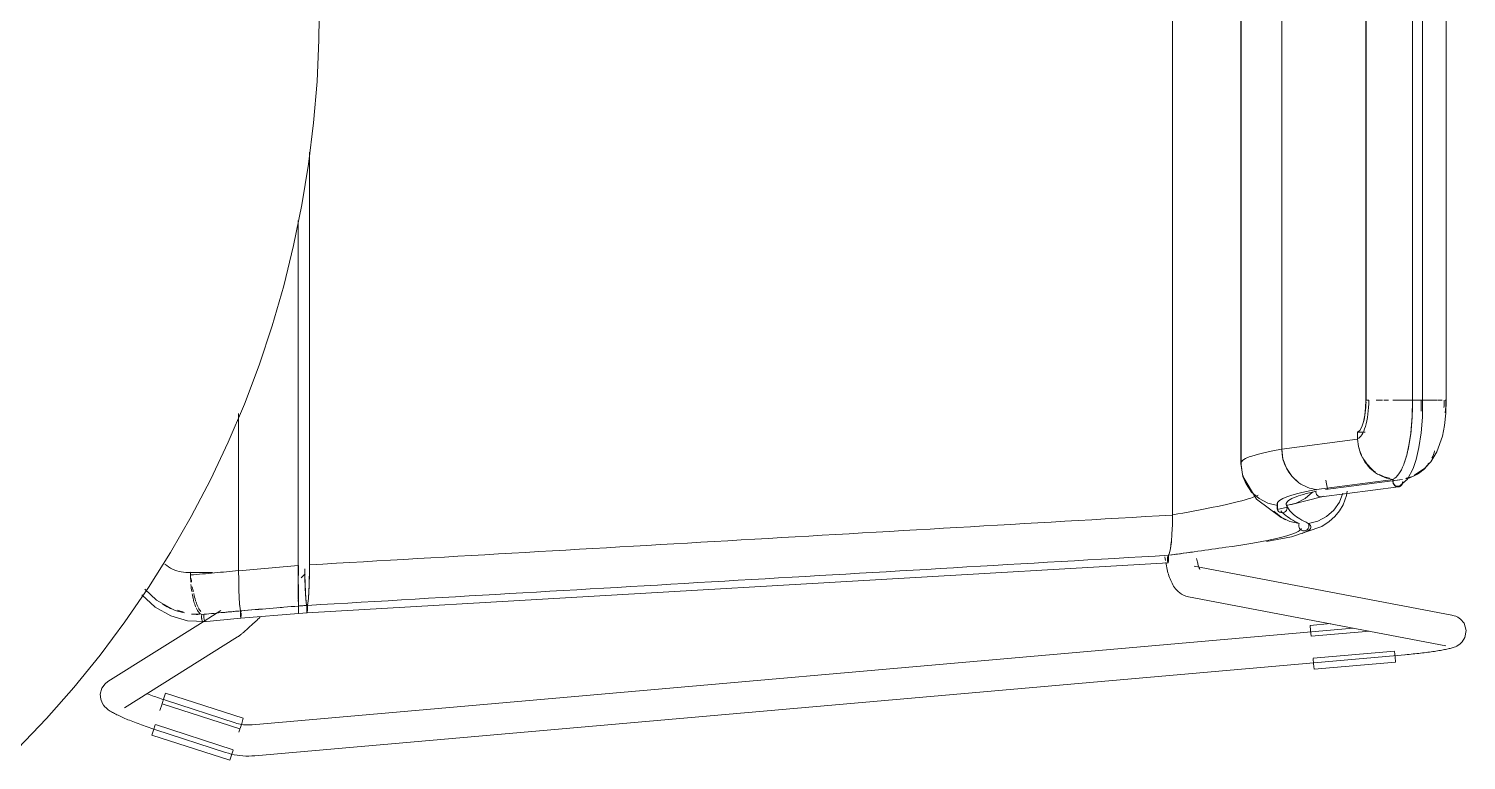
# Model space of a CAD drawing. Header units: millimetres. Extents: x 155927 to 326028, y -36033 to 97293.
# Drawn here: x 176379 to 176934, y 12019 to 12301 of the extents above; entities that cross this region are included whole.
import ezdxf

# ---------------------------------------------------------------- set-up
doc = ezdxf.new("R2010")
doc.units = ezdxf.units.MM
doc.header["$MEASUREMENT"] = 0
doc.layers.add('I-FURN', color=8, linetype='CONTINUOUS', lineweight=9)

msp = doc.modelspace()

# ---------------------------------------------------------------- linework, layer by layer
at = {"layer": 'I-FURN'}
for p, q in [((176820.32, 12113.46), (176820.32, 12496.86)), ((176820.32, 12496.86), (176820.32, 12113.38)), ((176846.67, 12477.01), (176846.67, 12172.21)), ((176846.82, 12132.77), (176846.82, 12477.55)), ((176846.82, 12477.55), (176846.82, 12132.77)), ((176862.42, 12138.8), (176862.42, 12471.51)), ((176862.42, 12471.51), (176862.42, 12138.8)), ((176894.88, 12452.58), (176894.88, 12157.73)), ((176894.94, 12157.73), (176894.94, 12452.58)), ((176912.78, 12452.58), (176912.78, 12157.73)), ((176916.75, 12157.73), (176916.75, 12452.58)), ((176925.78, 12157.73), (176925.78, 12452.58)), ((176491.19, 12296.52), (176491.28, 12305.16)), ((176490.52, 12280.54), (176491.19, 12296.52)), ((176489.22, 12264.59), (176490.52, 12280.54)), ((176487.28, 12248.71), (176489.22, 12264.59)), ((176487.58, 12094.21), (176487.58, 12253.3)), ((176487.58, 12253.3), (176487.58, 12094.21)), ((176484.7, 12232.92), (176487.28, 12248.71)), ((176481.5, 12217.24), (176484.7, 12232.92)), ((176483.27, 12093.94), (176483.27, 12226.94)), ((176483.27, 12226.94), (176483.27, 12093.94)), ((176477.67, 12201.71), (176481.5, 12217.24)), ((176473.23, 12186.34), (176477.67, 12201.71)), ((176468.17, 12171.16), (176473.23, 12186.34)), ((176462.51, 12156.2), (176468.17, 12171.16)), ((176846.67, 12172.21), (176846.67, 12133.3)), ((176456.26, 12141.47), (176462.51, 12156.2)), ((176894.78, 12154.69), (176894.46, 12151.84)), ((176894.88, 12157.73), (176894.78, 12154.69)), ((176901.26, 12157.73), (176898.8, 12157.73)), ((176903.62, 12157.73), (176901.78, 12157.73)), ((176908.81, 12157.73), (176905.25, 12157.73)), ((176909, 12157.73), (176912.81, 12157.73)), ((176912.81, 12157.73), (176909, 12157.73)), ((176912.71, 12151.51), (176912.78, 12157.73)), ((176916.75, 12157.73), (176912.79, 12157.73)), ((176912.79, 12157.73), (176912.9, 12157.73)), ((176912.9, 12157.73), (176913.12, 12157.73)), ((176913.12, 12157.73), (176913.45, 12157.73)), ((176913.45, 12157.73), (176913.87, 12157.73)), ((176913.87, 12157.73), (176914.34, 12157.73)), ((176914.34, 12157.73), (176914.84, 12157.73)), ((176914.84, 12157.73), (176915.33, 12157.73)), ((176915.33, 12157.73), (176915.79, 12157.73)), ((176915.79, 12157.73), (176916.18, 12157.73)), ((176916.18, 12157.73), (176916.48, 12157.73)), ((176916.48, 12157.73), (176916.68, 12157.73)), ((176916.5, 12157.73), (176919.53, 12157.73)), ((176919.52, 12157.73), (176916.5, 12157.73)), ((176916.75, 12157.73), (176916.65, 12151.19)), ((176916.68, 12157.73), (176916.75, 12157.73)), ((176922.26, 12157.73), (176919.69, 12157.73)), ((176924.29, 12157.73), (176922.54, 12157.73)), ((176925.77, 12157.73), (176925.48, 12157.73)), ((176925.61, 12157.73), (176925.78, 12157.73)), ((176925.78, 12157.73), (176925.67, 12152.7)), ((176460.3, 12152.49), (176460.3, 12092)), ((176460.3, 12092), (176460.3, 12152.49)), ((176893.95, 12149.35), (176893.28, 12147.37)), ((176894.46, 12151.84), (176893.95, 12149.35)), ((176912.17, 12144.94), (176912.71, 12151.51)), ((176916.65, 12151.19), (176916.17, 12145.07)), ((176925.17, 12147.88), (176924.38, 12143.84)), ((176925.67, 12152.7), (176925.17, 12147.88)), ((176891.69, 12142.66), (176862.42, 12138.8)), ((176892.49, 12146.02), (176891.63, 12145.38)), ((176891.63, 12145.38), (176894.63, 12145.38)), ((176891.63, 12145.38), (176891.69, 12142.66)), ((176893.28, 12147.37), (176892.49, 12146.02)), ((176911.58, 12140.93), (176912.17, 12144.94)), ((176916.17, 12145.07), (176915.32, 12139.45)), ((176924.38, 12143.84), (176922.25, 12137.8)), ((176449.42, 12127.01), (176456.26, 12141.47)), ((176862.42, 12138.8), (176862.89, 12135.03)), ((176910.61, 12136.5), (176911.58, 12140.93)), ((176915.32, 12139.45), (176914.22, 12134.76)), ((176922.25, 12137.8), (176919.86, 12133.91)), ((176846.67, 12133.3), (176847.46, 12128.27)), ((176847.3, 12128.98), (176846.82, 12132.77)), ((176846.82, 12132.77), (176847.29, 12128.97)), ((176862.89, 12135.03), (176864.21, 12131.49)), ((176864.21, 12131.49), (176866.29, 12128.37)), ((176909.52, 12133.06), (176910.61, 12136.5)), ((176913.06, 12131.3), (176910.88, 12127.18)), ((176914.22, 12134.76), (176913.06, 12131.3)), ((176917.56, 12131.44), (176913.67, 12128.76)), ((176919.86, 12133.91), (176917.56, 12131.44)), ((176442.01, 12112.83), (176449.42, 12127.01)), ((176847.29, 12128.97), (176848.66, 12125.4)), ((176848.66, 12125.41), (176847.3, 12128.98)), ((176847.46, 12128.27), (176848.83, 12125.09)), ((176847.53, 12128.11), (176852.65, 12119.46)), ((176866.29, 12128.37), (176869.03, 12125.88)), ((176905.49, 12127.1), (176875.79, 12123.25)), ((176879.34, 12123.27), (176909.04, 12127.12)), ((176880.12, 12123.4), (176879.43, 12126.89)), ((176907.84, 12126.97), (176903.07, 12126.35)), ((176910.88, 12127.18), (176907.97, 12124.64)), ((176913.67, 12128.76), (176913.47, 12128.66)), ((176850.83, 12122.27), (176848.66, 12125.41)), ((176848.66, 12125.4), (176850.83, 12122.27)), ((176853.71, 12119.76), (176850.83, 12122.27)), ((176850.83, 12122.27), (176853.7, 12119.76)), ((176877.78, 12120.44), (176866.16, 12117.47)), ((176871.43, 12119.76), (176874.3, 12122.27)), ((176875.64, 12122.78), (176875.6, 12122.29)), ((176875.6, 12122.29), (176875.68, 12121.8)), ((176875.68, 12121.8), (176875.87, 12121.34)), ((176875.87, 12121.34), (176876.17, 12120.96)), ((176876.17, 12120.96), (176876.56, 12120.67)), ((176876.56, 12120.67), (176877, 12120.48)), ((176877, 12120.48), (176877.47, 12120.41)), ((176877.47, 12120.41), (176877.94, 12120.48)), ((176877.7, 12120.42), (176907.48, 12124.28)), ((176877.94, 12120.48), (176878.38, 12120.66)), ((176884.64, 12118.36), (176886.04, 12121.88)), ((176886.08, 12117.29), (176887.37, 12120.89)), ((176887.37, 12120.89), (176887.6, 12122.66)), ((176852.65, 12119.46), (176862.19, 12112.48)), ((176853.7, 12119.76), (176857.1, 12118.01)), ((176857.1, 12118.01), (176853.71, 12119.76)), ((176857.1, 12118.01), (176860.81, 12117.11)), ((176862.26, 12112.54), (176859.42, 12114.93)), ((176859.42, 12114.93), (176862.26, 12112.53)), ((176860.61, 12116.15), (176860.65, 12116.65)), ((176860.65, 12116.64), (176860.61, 12116.15)), ((176860.69, 12115.66), (176860.61, 12116.15)), ((176860.61, 12116.15), (176860.69, 12115.65)), ((176860.65, 12116.65), (176860.81, 12117.12)), ((176860.81, 12117.11), (176860.65, 12116.64)), ((176860.9, 12115.21), (176860.69, 12115.66)), ((176860.69, 12115.65), (176860.89, 12115.2)), ((176860.71, 12115.6), (176864.6, 12116.44)), ((176860.79, 12118.18), (176860.84, 12115.3)), ((176860.89, 12115.2), (176861.21, 12114.82)), ((176861.21, 12114.82), (176860.9, 12115.21)), ((176861.61, 12114.53), (176861.21, 12114.82)), ((176861.21, 12114.82), (176861.61, 12114.53)), ((176862.07, 12114.34), (176861.61, 12114.53)), ((176861.61, 12114.53), (176862.07, 12114.34)), ((176863.51, 12114.53), (176863.05, 12114.34)), ((176863.05, 12114.34), (176863.52, 12114.53)), ((176863.92, 12114.82), (176863.51, 12114.53)), ((176863.52, 12114.53), (176863.92, 12114.82)), ((176864.23, 12115.21), (176863.92, 12114.82)), ((176863.92, 12114.82), (176864.23, 12115.2)), ((176864.43, 12115.66), (176864.23, 12115.21)), ((176864.23, 12115.2), (176864.43, 12115.65)), ((176866.16, 12117.47), (176864.3, 12117.15)), ((176864.31, 12117.12), (176864.48, 12116.65)), ((176864.32, 12117.11), (176868.03, 12118.01)), ((176864.48, 12116.64), (176864.32, 12117.11)), ((176864.51, 12116.15), (176864.43, 12115.66)), ((176864.43, 12115.65), (176864.52, 12116.15)), ((176864.48, 12116.65), (176864.51, 12116.15)), ((176864.52, 12116.15), (176864.48, 12116.64)), ((176868.03, 12118.01), (176871.43, 12119.76)), ((176879.64, 12112.8), (176882.46, 12115.28)), ((176882.46, 12115.28), (176884.64, 12118.36)), ((176882.96, 12112.85), (176884.74, 12115.02)), ((176884.74, 12115.02), (176886.08, 12117.29)), ((176434.04, 12098.96), (176442.01, 12112.83)), ((176820.11, 12106.15), (176820.26, 12109.69)), ((176820.26, 12109.63), (176820.11, 12106.15)), ((176820.26, 12109.69), (176820.32, 12113.46)), ((176820.32, 12113.38), (176820.26, 12109.69)), ((176862.56, 12114.28), (176862.07, 12114.34)), ((176862.07, 12114.34), (176862.56, 12114.27)), ((176862.19, 12112.48), (176863.93, 12111.59)), ((176865.59, 12110.9), (176862.26, 12112.54)), ((176862.26, 12112.53), (176865.58, 12110.89)), ((176863.05, 12114.34), (176862.56, 12114.28)), ((176862.56, 12114.27), (176863.05, 12114.34)), ((176865.58, 12110.89), (176869.2, 12110.1)), ((176869.2, 12110.1), (176865.59, 12110.9)), ((176866.18, 12105.05), (176877.89, 12109.04)), ((176869.02, 12109.13), (176869.05, 12109.63)), ((176869.05, 12109.63), (176869.02, 12109.13)), ((176869.11, 12108.64), (176869.02, 12109.13)), ((176869.02, 12109.13), (176869.11, 12108.64)), ((176869.05, 12109.63), (176869.2, 12110.1)), ((176869.2, 12110.1), (176869.05, 12109.63)), ((176872.68, 12110.16), (176872.85, 12109.69)), ((176872.69, 12110.16), (176876.32, 12111.06)), ((176872.85, 12109.68), (176872.69, 12110.16)), ((176872.89, 12109.19), (176872.82, 12108.69)), ((176872.82, 12108.69), (176872.89, 12109.19)), ((176872.85, 12109.69), (176872.89, 12109.19)), ((176872.89, 12109.19), (176872.85, 12109.68)), ((176876.32, 12111.06), (176879.64, 12112.8)), ((176877.89, 12109.04), (176880.72, 12110.86)), ((176880.72, 12110.86), (176882.96, 12112.85)), ((176819.87, 12103.05), (176820.11, 12106.15)), ((176820.1, 12106.11), (176819.87, 12103.05)), ((176856.51, 12103.15), (176866.18, 12105.05)), ((176869.32, 12108.19), (176869.11, 12108.64)), ((176869.11, 12108.64), (176869.32, 12108.19)), ((176869.64, 12107.81), (176869.32, 12108.19)), ((176869.32, 12108.19), (176869.63, 12107.81)), ((176869.63, 12107.81), (176870.04, 12107.52)), ((176870.04, 12107.52), (176869.64, 12107.81)), ((176870.5, 12107.34), (176870.04, 12107.52)), ((176870.04, 12107.52), (176870.5, 12107.34)), ((176870.98, 12107.28), (176870.5, 12107.34)), ((176870.5, 12107.34), (176870.98, 12107.28)), ((176871.47, 12107.36), (176870.98, 12107.28)), ((176870.98, 12107.28), (176871.47, 12107.35)), ((176871.92, 12107.55), (176871.47, 12107.36)), ((176871.47, 12107.35), (176871.92, 12107.55)), ((176872.31, 12107.85), (176871.92, 12107.55)), ((176871.92, 12107.55), (176872.32, 12107.85)), ((176872.62, 12108.24), (176872.31, 12107.85)), ((176872.32, 12107.85), (176872.62, 12108.24)), ((176872.82, 12108.69), (176872.62, 12108.24)), ((176872.62, 12108.24), (176872.82, 12108.69)), ((176425.52, 12085.42), (176434.04, 12098.96)), ((176819.19, 12098.81), (176818.79, 12097.91)), ((176818.79, 12097.91), (176819.19, 12098.81)), ((176818.81, 12097.44), (176818.79, 12097.91)), ((176818.79, 12097.91), (176818.81, 12097.44)), ((176819.19, 12098.81), (176819.56, 12100.56)), ((176819.55, 12100.55), (176819.19, 12098.81)), ((176819.86, 12103.02), (176819.55, 12100.56)), ((176819.56, 12100.56), (176819.87, 12103.05)), ((176483.27, 12090.16), (176483.27, 12093.94)), ((176483.27, 12093.94), (176483.27, 12090.15)), ((176483.39, 12093.93), (176483.39, 12090.15)), ((176483.39, 12090.15), (176483.39, 12093.93)), ((176485.8, 12092.67), (176485.82, 12090.41)), ((176486.69, 12075.75), (176818.6, 12095.04)), ((176487.56, 12090.42), (176487.58, 12094.21)), ((176817.47, 12096.56), (176817.37, 12097.29)), ((176817.57, 12095.85), (176817.47, 12096.56)), ((176817.82, 12094.45), (176817.69, 12095.15)), ((176817.95, 12093.77), (176817.82, 12094.45)), ((176818.09, 12093.1), (176817.95, 12093.77)), ((176818.25, 12092.45), (176818.09, 12093.1)), ((176818.41, 12091.8), (176818.25, 12092.45)), ((176818.38, 12096.9), (176818.39, 12097.4)), ((176818.39, 12096.41), (176818.38, 12096.9)), ((176818.39, 12097.4), (176818.39, 12096.9)), ((176818.39, 12096.9), (176818.39, 12096.41)), ((176818.39, 12096.41), (176818.42, 12095.96)), ((176818.42, 12095.96), (176818.39, 12096.41)), ((176818.42, 12095.96), (176818.45, 12095.58)), ((176818.45, 12095.58), (176818.42, 12095.96)), ((176818.45, 12095.58), (176818.5, 12095.29)), ((176818.5, 12095.29), (176818.45, 12095.58)), ((176818.5, 12095.29), (176818.55, 12095.11)), ((176818.55, 12095.1), (176818.5, 12095.29)), ((176818.55, 12095.11), (176818.6, 12095.04)), ((176818.6, 12095.04), (176818.55, 12095.1)), ((176818.6, 12095.04), (176818.65, 12095.12)), ((176818.65, 12095.11), (176818.6, 12095.04)), ((176818.65, 12095.12), (176818.7, 12095.31)), ((176818.7, 12095.3), (176818.65, 12095.11)), ((176818.7, 12095.31), (176818.75, 12095.61)), ((176818.75, 12095.6), (176818.7, 12095.3)), ((176818.75, 12095.61), (176818.78, 12095.99)), ((176818.78, 12095.99), (176818.75, 12095.6)), ((176818.78, 12095.99), (176818.8, 12096.45)), ((176818.8, 12096.44), (176818.78, 12095.99)), ((176818.8, 12096.45), (176818.81, 12096.94)), ((176818.81, 12096.94), (176818.8, 12096.44)), ((176818.81, 12096.94), (176818.81, 12097.44)), ((176818.81, 12097.44), (176818.81, 12096.94)), ((176927.97, 12074.83), (176828.68, 12093.64)), ((176829.71, 12096.19), (176829.61, 12096.68)), ((176829.81, 12095.72), (176829.71, 12096.19)), ((176829.91, 12095.27), (176829.81, 12095.72)), ((176830.02, 12094.85), (176829.91, 12095.27)), ((176830.12, 12094.46), (176830.02, 12094.85)), ((176830.23, 12094.09), (176830.12, 12094.46)), ((176830.34, 12093.76), (176830.23, 12094.09)), ((176830.45, 12093.45), (176830.34, 12093.76)), ((176830.55, 12093.18), (176830.45, 12093.45)), ((176830.64, 12092.95), (176830.55, 12093.18)), ((176830.73, 12092.76), (176830.64, 12092.95)), ((176830.8, 12092.6), (176830.73, 12092.76)), ((176830.85, 12092.52), (176830.8, 12092.6)), ((176830.89, 12092.44), (176830.85, 12092.52)), ((176830.91, 12092.42), (176830.89, 12092.44)), ((176440.51, 12091.29), (176450.26, 12091.29)), ((176441.75, 12090.3), (176441.75, 12091.35)), ((176460.3, 12092), (176460.33, 12088.24)), ((176460.33, 12088.24), (176460.3, 12091.88)), ((176460.4, 12084.7), (176460.33, 12088.14)), ((176460.33, 12088.14), (176460.4, 12084.7)), ((176483.27, 12086.59), (176483.27, 12090.15)), ((176483.27, 12090.15), (176483.27, 12086.59)), ((176484.41, 12089.24), (176485.94, 12090.72)), ((176485.82, 12090.41), (176485.9, 12086.86)), ((176485.9, 12086.86), (176486.03, 12083.74)), ((176487.36, 12083.73), (176487.48, 12086.86)), ((176487.48, 12086.86), (176487.56, 12090.42)), ((176818.58, 12091.17), (176818.41, 12091.8)), ((176818.76, 12090.56), (176818.58, 12091.17)), ((176818.96, 12089.95), (176818.76, 12090.56)), ((176819.16, 12089.36), (176818.96, 12089.95)), ((176819.38, 12088.78), (176819.16, 12089.36)), ((176819.62, 12088.21), (176819.38, 12088.78)), ((176819.87, 12087.65), (176819.62, 12088.21)), ((176820.14, 12087.1), (176819.87, 12087.65)), ((176820.43, 12086.56), (176820.14, 12087.1)), ((176416.46, 12072.23), (176425.52, 12085.42)), ((176428.09, 12077.9), (176422.94, 12082.64)), ((176428.68, 12080.58), (176424.16, 12084.89)), ((176460.4, 12084.7), (176460.51, 12081.61)), ((176460.52, 12081.6), (176460.4, 12084.64)), ((176460.51, 12081.61), (176460.67, 12079.13)), ((176460.67, 12079.12), (176460.52, 12081.56)), ((176483.28, 12083.46), (176483.27, 12086.59)), ((176483.27, 12086.59), (176483.28, 12083.45)), ((176483.3, 12080.95), (176483.28, 12083.45)), ((176483.28, 12083.45), (176483.3, 12080.95)), ((176483.38, 12083.47), (176483.37, 12080.97)), ((176483.37, 12080.97), (176483.38, 12083.47)), ((176483.39, 12086.6), (176483.38, 12083.47)), ((176483.38, 12083.47), (176483.39, 12086.59)), ((176486.03, 12083.74), (176486.19, 12081.25)), ((176486.19, 12081.25), (176486.38, 12079.5)), ((176487, 12079.48), (176487.19, 12081.23)), ((176487.19, 12081.23), (176487.36, 12083.73)), ((176820.76, 12086.02), (176820.43, 12086.56)), ((176821.12, 12085.49), (176820.76, 12086.02)), ((176821.52, 12084.95), (176821.12, 12085.49)), ((176821.97, 12084.42), (176821.52, 12084.95)), ((176822.49, 12083.9), (176821.97, 12084.42)), ((176823.09, 12083.39), (176822.49, 12083.9)), ((176823.77, 12082.91), (176823.09, 12083.39)), ((176824.56, 12082.47), (176823.77, 12082.91)), ((176825.46, 12082.11), (176824.56, 12082.47)), ((176826.45, 12081.85), (176825.46, 12082.11)), ((176826.45, 12081.85), (176925.74, 12063.04)), ((176434.1, 12074.51), (176428.09, 12077.9)), ((176434.5, 12077.22), (176428.68, 12080.58)), ((176453.49, 12076.57), (176447.05, 12072.53)), ((176460.67, 12079.13), (176460.84, 12077.39)), ((176460.84, 12077.39), (176460.67, 12079.11)), ((176461.04, 12076.5), (176460.84, 12077.39)), ((176460.84, 12077.39), (176461.04, 12076.5)), ((176461.04, 12076.5), (176461.03, 12076.03)), ((176461.03, 12076.03), (176461.04, 12076.5)), ((176461.03, 12076.03), (176461.03, 12075.53)), ((176461.03, 12075.54), (176461.03, 12076.03)), ((176461.23, 12076.02), (176461.22, 12076.49)), ((176461.22, 12076.49), (176461.23, 12076.02)), ((176483.31, 12079.21), (176483.3, 12080.68)), ((176483.3, 12080.68), (176483.31, 12079.2)), ((176483.32, 12078.32), (176483.31, 12079.21)), ((176483.31, 12079.2), (176483.32, 12078.32)), ((176483.32, 12077.85), (176483.32, 12078.32)), ((176483.32, 12078.32), (176483.32, 12077.84)), ((176483.32, 12077.35), (176483.32, 12077.85)), ((176483.32, 12077.84), (176483.32, 12077.35)), ((176483.32, 12076.86), (176483.32, 12077.35)), ((176483.32, 12077.35), (176483.32, 12076.86)), ((176483.32, 12076.41), (176483.32, 12076.86)), ((176483.32, 12076.86), (176483.32, 12076.41)), ((176483.33, 12076.03), (176483.32, 12076.41)), ((176483.32, 12076.41), (176483.33, 12076.02)), ((176483.33, 12075.73), (176483.33, 12076.03)), ((176483.33, 12076.02), (176483.33, 12075.73)), ((176486.69, 12075.75), (176483.33, 12075.48)), ((176483.34, 12078.32), (176483.34, 12077.85)), ((176483.34, 12077.85), (176483.34, 12078.32)), ((176483.34, 12077.85), (176483.34, 12077.36)), ((176483.34, 12077.35), (176483.34, 12077.85)), ((176483.34, 12077.36), (176483.34, 12076.87)), ((176483.34, 12076.86), (176483.34, 12077.35)), ((176483.34, 12076.87), (176483.34, 12076.42)), ((176483.34, 12076.41), (176483.34, 12076.86)), ((176483.34, 12076.42), (176483.34, 12076.03)), ((176483.34, 12076.03), (176483.34, 12076.41)), ((176483.37, 12080.97), (176483.35, 12079.22)), ((176483.35, 12079.22), (176483.37, 12080.97)), ((176486.38, 12079.5), (176486.59, 12078.59)), ((176486.59, 12078.59), (176486.58, 12078.13)), ((176486.58, 12078.13), (176486.58, 12077.63)), ((176486.58, 12077.63), (176486.58, 12077.14)), ((176486.58, 12077.14), (176486.6, 12076.69)), ((176486.6, 12076.69), (176486.61, 12076.3)), ((176486.61, 12076.3), (176486.64, 12076.01)), ((176486.64, 12076.01), (176486.66, 12075.82)), ((176486.66, 12075.82), (176486.69, 12075.75)), ((176486.69, 12075.75), (176486.72, 12075.82)), ((176486.72, 12075.82), (176486.74, 12076.01)), ((176486.74, 12076.01), (176486.77, 12076.3)), ((176486.77, 12076.3), (176486.78, 12076.68)), ((176486.78, 12076.68), (176486.8, 12077.13)), ((176486.79, 12078.59), (176487, 12079.48)), ((176486.8, 12078.12), (176486.79, 12078.59)), ((176486.8, 12077.62), (176486.8, 12078.12)), ((176486.8, 12077.13), (176486.8, 12077.62)), ((176406.89, 12059.41), (176416.46, 12072.23)), ((176446.67, 12072.3), (176409.91, 12049.26)), ((176440.62, 12072.64), (176434.1, 12074.51)), ((176447.53, 12072.35), (176440.62, 12072.64)), ((176446.64, 12072.23), (176461.13, 12073.65)), ((176461.03, 12075.05), (176461.03, 12075.54)), ((176461.03, 12075.53), (176461.03, 12075.04)), ((176461.04, 12074.59), (176461.03, 12075.05)), ((176461.03, 12075.04), (176461.04, 12074.59)), ((176461.04, 12074.59), (176461.06, 12074.2)), ((176461.06, 12074.21), (176461.04, 12074.59)), ((176461.08, 12073.91), (176461.06, 12074.21)), ((176461.06, 12074.2), (176461.08, 12073.91)), ((176461.08, 12073.91), (176461.1, 12073.72)), ((176461.13, 12073.65), (176461.1, 12073.72)), ((176461.1, 12073.72), (176461.13, 12073.65)), ((176461.13, 12073.65), (176483.33, 12075.48)), ((176461.16, 12073.72), (176461.13, 12073.65)), ((176461.13, 12073.65), (176461.16, 12073.71)), ((176461.16, 12073.71), (176461.18, 12073.9)), ((176461.18, 12073.9), (176461.16, 12073.72)), ((176461.2, 12074.2), (176461.18, 12073.9)), ((176461.18, 12073.9), (176461.2, 12074.19)), ((176461.2, 12074.19), (176461.22, 12074.58)), ((176461.22, 12074.58), (176461.2, 12074.2)), ((176461.22, 12074.58), (176461.23, 12075.03)), ((176461.23, 12075.03), (176461.22, 12074.58)), ((176461.23, 12075.03), (176461.23, 12075.52)), ((176461.23, 12075.52), (176461.23, 12075.03)), ((176464, 12069.84), (176464.37, 12070.17)), ((176464.37, 12070.17), (176464.74, 12070.51)), ((176464.74, 12070.51), (176465.13, 12070.87)), ((176465.13, 12070.87), (176465.54, 12071.24)), ((176465.54, 12071.24), (176465.95, 12071.62)), ((176465.95, 12071.62), (176466.37, 12072.01)), ((176466.37, 12072.01), (176466.81, 12072.41)), ((176466.81, 12072.41), (176467.25, 12072.82)), ((176467.25, 12072.82), (176467.71, 12073.25)), ((176467.71, 12073.25), (176468.17, 12073.68)), ((176468.17, 12073.68), (176468.64, 12074.12)), ((176483.33, 12075.55), (176483.33, 12075.48)), ((176483.33, 12075.48), (176483.33, 12075.55)), ((176483.33, 12075.54), (176483.33, 12075.48)), ((176483.33, 12075.48), (176483.33, 12075.54)), ((176881.28, 12071.59), (176873.38, 12070.89)), ((176873.56, 12068.85), (176873.38, 12070.89)), ((176928.39, 12074.74), (176927.97, 12074.83)), ((176928.9, 12074.6), (176928.39, 12074.74)), ((176929.52, 12074.39), (176928.9, 12074.6)), ((176930.33, 12074.01), (176929.52, 12074.39)), ((176931.41, 12073.27), (176930.33, 12074.01)), ((176932.73, 12071.69), (176931.41, 12073.27)), ((176932.73, 12071.69), (176933.56, 12068.94)), ((176416.28, 12039.1), (176459.86, 12066.4)), ((176459.86, 12066.4), (176460.19, 12066.62)), ((176460.19, 12066.62), (176460.44, 12066.8)), ((176460.44, 12066.8), (176460.67, 12066.97)), ((176460.67, 12066.97), (176460.9, 12067.15)), ((176460.9, 12067.15), (176461.12, 12067.33)), ((176461.12, 12067.33), (176461.35, 12067.52)), ((176461.35, 12067.52), (176461.59, 12067.72)), ((176461.59, 12067.72), (176461.84, 12067.93)), ((176461.84, 12067.93), (176462.11, 12068.16)), ((176462.11, 12068.16), (176462.39, 12068.4)), ((176462.39, 12068.4), (176462.68, 12068.66)), ((176462.68, 12068.66), (176462.99, 12068.93)), ((176462.99, 12068.93), (176463.31, 12069.22)), ((176463.31, 12069.22), (176463.65, 12069.52)), ((176463.65, 12069.52), (176464, 12069.84)), ((176890.02, 12069.86), (176465.52, 12032.56)), ((176873.75, 12066.78), (176873.56, 12068.85)), ((176873.76, 12066.66), (176896.36, 12068.65)), ((176933.08, 12066.18), (176932.04, 12064.52)), ((176933.56, 12068.94), (176933.08, 12066.18)), ((176396.81, 12046.98), (176406.89, 12059.41)), ((176466.57, 12020.61), (176909.89, 12059.56)), ((176905.91, 12060.97), (176874.5, 12058.21)), ((176905.92, 12060.85), (176906.1, 12058.78)), ((176910.05, 12059.57), (176909.89, 12059.56)), ((176910.8, 12059.64), (176910.05, 12059.57)), ((176911.55, 12059.71), (176910.8, 12059.64)), ((176912.3, 12059.78), (176911.55, 12059.71)), ((176913.04, 12059.85), (176912.3, 12059.78)), ((176913.78, 12059.93), (176913.04, 12059.85)), ((176914.51, 12060.01), (176913.78, 12059.93)), ((176915.24, 12060.09), (176914.51, 12060.01)), ((176915.96, 12060.17), (176915.24, 12060.09)), ((176916.67, 12060.25), (176915.96, 12060.17)), ((176917.36, 12060.34), (176916.67, 12060.25)), ((176918.05, 12060.42), (176917.36, 12060.34)), ((176918.73, 12060.51), (176918.05, 12060.42)), ((176919.39, 12060.6), (176918.73, 12060.51)), ((176920.04, 12060.69), (176919.39, 12060.6)), ((176920.67, 12060.78), (176920.04, 12060.69)), ((176921.29, 12060.87), (176920.67, 12060.78)), ((176921.9, 12060.96), (176921.29, 12060.87)), ((176922.48, 12061.05), (176921.9, 12060.96)), ((176923.05, 12061.14), (176922.48, 12061.05)), ((176923.6, 12061.23), (176923.05, 12061.14)), ((176924.14, 12061.33), (176923.6, 12061.23)), ((176924.65, 12061.42), (176924.14, 12061.33)), ((176925.15, 12061.52), (176924.65, 12061.42)), ((176925.62, 12061.61), (176925.15, 12061.52)), ((176926.08, 12061.71), (176925.62, 12061.61)), ((176926.53, 12061.81), (176926.08, 12061.71)), ((176926.95, 12061.91), (176926.53, 12061.81)), ((176927.37, 12062.01), (176926.95, 12061.91)), ((176927.77, 12062.12), (176927.37, 12062.01)), ((176928.16, 12062.23), (176927.77, 12062.12)), ((176928.56, 12062.36), (176928.16, 12062.23)), ((176928.96, 12062.5), (176928.56, 12062.36)), ((176929.39, 12062.67), (176928.96, 12062.5)), ((176929.87, 12062.89), (176929.39, 12062.67)), ((176930.43, 12063.19), (176929.87, 12062.89)), ((176931.13, 12063.67), (176930.43, 12063.19)), ((176932.04, 12064.52), (176931.13, 12063.67)), ((176874.69, 12056.03), (176874.51, 12058.09)), ((176874.87, 12053.98), (176874.69, 12056.03)), ((176906.28, 12056.74), (176874.87, 12053.98)), ((176906.1, 12058.78), (176906.28, 12056.74)), ((176408.79, 12048.37), (176407.56, 12046.64)), ((176408.79, 12048.37), (176409.91, 12049.26)), ((176386.24, 12034.97), (176396.81, 12046.98)), ((176407.56, 12046.64), (176406.97, 12044.41)), ((176406.97, 12044.41), (176407.15, 12042.44)), ((176407.15, 12042.44), (176407.67, 12041.06)), ((176425.16, 12044.46), (176425.79, 12044.23)), ((176425.79, 12044.23), (176426.42, 12043.99)), ((176426.42, 12043.99), (176427.07, 12043.76)), ((176427.07, 12043.76), (176427.73, 12043.52)), ((176427.73, 12043.52), (176428.39, 12043.28)), ((176428.39, 12043.28), (176429.07, 12043.05)), ((176429.07, 12043.05), (176429.75, 12042.82)), ((176429.75, 12042.82), (176430.43, 12042.58)), ((176430.43, 12042.58), (176431.12, 12042.35)), ((176430.83, 12040.81), (176431.46, 12042.78)), ((176431.46, 12042.78), (176432.09, 12044.74)), ((176462.1, 12035.05), (176432.09, 12044.74)), ((176407.67, 12041.06), (176408.24, 12040.14)), ((176408.24, 12040.14), (176408.75, 12039.52)), ((176408.75, 12039.52), (176409.22, 12039.05)), ((176409.22, 12039.05), (176409.65, 12038.68)), ((176409.65, 12038.68), (176410.05, 12038.37)), ((176410.05, 12038.37), (176410.44, 12038.09)), ((176410.44, 12038.09), (176410.83, 12037.84)), ((176410.83, 12037.84), (176411.22, 12037.59)), ((176411.22, 12037.59), (176411.62, 12037.36)), ((176411.62, 12037.36), (176412.03, 12037.13)), ((176412.03, 12037.13), (176412.45, 12036.9)), ((176412.45, 12036.9), (176412.89, 12036.67)), ((176430.76, 12040.6), (176429.96, 12038.12)), ((176430.79, 12040.69), (176460.79, 12031.01)), ((176431.12, 12042.35), (176431.81, 12042.13)), ((176431.81, 12042.13), (176432.14, 12042.02)), ((176458.95, 12033.31), (176432.14, 12042.02)), ((176375.2, 12023.39), (176386.24, 12034.97)), ((176412.89, 12036.67), (176413.35, 12036.44)), ((176413.35, 12036.44), (176413.82, 12036.21)), ((176413.82, 12036.21), (176414.32, 12035.98)), ((176414.32, 12035.98), (176414.83, 12035.74)), ((176414.83, 12035.74), (176415.35, 12035.5)), ((176415.35, 12035.5), (176415.9, 12035.26)), ((176415.9, 12035.26), (176416.46, 12035.02)), ((176416.46, 12035.02), (176417.04, 12034.78)), ((176417.04, 12034.78), (176417.63, 12034.53)), ((176417.63, 12034.53), (176418.24, 12034.28)), ((176418.24, 12034.28), (176418.87, 12034.03)), ((176418.87, 12034.03), (176419.51, 12033.78)), ((176419.51, 12033.78), (176420.16, 12033.52)), ((176420.16, 12033.52), (176420.83, 12033.27)), ((176420.83, 12033.27), (176421.51, 12033.01)), ((176421.51, 12033.01), (176422.19, 12032.76)), ((176422.19, 12032.76), (176422.89, 12032.51)), ((176422.89, 12032.51), (176423.6, 12032.25)), ((176423.6, 12032.25), (176424.32, 12032)), ((176424.32, 12032), (176425.04, 12031.75)), ((176425.04, 12031.75), (176425.77, 12031.49)), ((176425.77, 12031.49), (176426.5, 12031.25)), ((176427.51, 12030.53), (176428.14, 12032.51)), ((176458.19, 12022.94), (176428.18, 12032.62)), ((176458.98, 12033.3), (176458.95, 12033.31)), ((176459.61, 12033.11), (176458.98, 12033.3)), ((176460.26, 12032.94), (176459.61, 12033.11)), ((176460.9, 12032.8), (176460.26, 12032.94)), ((176461.47, 12033.1), (176460.83, 12031.12)), ((176461.55, 12032.69), (176460.9, 12032.8)), ((176462.1, 12035.05), (176461.47, 12033.1)), ((176462.21, 12032.6), (176461.55, 12032.69)), ((176462.87, 12032.54), (176462.21, 12032.6)), ((176463.53, 12032.51), (176462.87, 12032.54)), ((176464.19, 12032.5), (176463.53, 12032.51)), ((176464.86, 12032.52), (176464.19, 12032.5)), ((176465.52, 12032.56), (176464.86, 12032.52)), ((176426.5, 12031.25), (176427.24, 12031)), ((176426.88, 12028.58), (176427.51, 12030.53)), ((176456.88, 12018.89), (176426.88, 12028.58)), ((176427.24, 12031), (176427.98, 12030.75)), ((176427.98, 12030.75), (176428.43, 12030.61)), ((176428.43, 12030.61), (176455.24, 12021.89)), ((176460.76, 12030.91), (176460.39, 12029.74)), ((176455.24, 12021.89), (176456.34, 12021.56)), ((176456.34, 12021.56), (176457.44, 12021.28)), ((176457.51, 12020.85), (176456.88, 12018.89)), ((176457.44, 12021.28), (176458.56, 12021.03)), ((176458.15, 12022.82), (176457.51, 12020.85)), ((176458.56, 12021.03), (176459.68, 12020.84)), ((176459.68, 12020.84), (176460.81, 12020.68)), ((176460.81, 12020.68), (176461.95, 12020.57)), ((176461.95, 12020.57), (176463.09, 12020.51)), ((176463.09, 12020.51), (176464.23, 12020.5)), ((176464.23, 12020.5), (176465.38, 12020.53)), ((176465.38, 12020.53), (176466.52, 12020.6)), ((176466.52, 12020.6), (176466.57, 12020.61))]:
    msp.add_line(p, q, dxfattribs=at)
for centre, major_axis, ratio, start_param, end_param in [((176910.03, 12157.73), (15.75, 0), 0.000004, 3.431839, 3.614078), ((176921.51, 12157.73), (0, -12.4), 0.287441, 1.332781, 1.570796), ((176877.49, 12138.93), (0, -15.78), 0.955139, 4.720632, 5.68731), ((176877.49, 12138.93), (0, -15.78), 0.955139, 5.687432, 5.928979), ((176877.49, 12138.93), (0, -15.78), 0.955139, 5.929149, 6.170649), ((176877.47, 12122.37), (0, -1.96), 0.955139, 4.501447, 6.790779)]:
    msp.add_ellipse(centre, major_axis=major_axis, ratio=ratio, start_param=start_param, end_param=end_param, dxfattribs=at)
for points in [[(176896.01, 12157.73), (176895.95, 12153.94), (176894.99, 12146.55), (176892.82, 12143.17), (176891.71, 12142.91)], [(176894, 12149.35), (176894.54, 12151.4), (176894.83, 12154.12), (176894.92, 12156.89)], [(176912.81, 12157.73), (176912.86, 12155.39), (176912.78, 12150.73), (176912.15, 12143.88), (176911.04, 12137.73), (176909.52, 12132.66), (176907.62, 12128.96), (176906.21, 12127.65), (176905.49, 12127.3)], [(176916.21, 12157.73), (176916.24, 12156.3), (176916.23, 12154.88), (176916.2, 12153.47)], [(176925.69, 12157.73), (176925.7, 12156.02), (176925.63, 12154.34), (176925.47, 12152.76)], [(176891.69, 12142.66), (176891.73, 12141.37), (176892.09, 12138.87), (176893.51, 12135.27), (176895.7, 12132.12), (176898.54, 12129.59), (176901.88, 12127.83), (176904.25, 12127.25), (176905.49, 12127.1)], [(176893.19, 12136.48), (176892.8, 12137.33), (176892.44, 12138.21), (176892.25, 12139.13)], [(176920.3, 12135.35), (176920.74, 12136.23), (176921.14, 12137.16), (176921.37, 12138.12)], [(176846.67, 12133.3), (176846.67, 12133.12), (176846.72, 12132.94), (176846.82, 12132.77)], [(176898.62, 12129.93), (176896.56, 12131.37), (176894.94, 12133.35), (176893.64, 12135.57)], [(176903.98, 12127.56), (176902.59, 12127.87), (176901.22, 12128.37), (176899.97, 12129.07)], [(176905.31, 12126.34), (176905.3, 12126.5), (176905.3, 12126.67), (176905.34, 12126.83)], [(176912.37, 12128.18), (176911.75, 12127.94), (176911.1, 12127.78), (176910.44, 12127.64)], [(176860.81, 12117.12), (176860.26, 12118.14), (176862.23, 12120.19), (176870.29, 12122.23), (176875.79, 12123.25)], [(176820.32, 12113.38), (176764.96, 12110.18), (176709.54, 12106.99), (176654.08, 12103.79)], [(176654.08, 12103.79), (176598.61, 12100.6), (176543.11, 12097.4), (176487.58, 12094.21)], [(176818.79, 12097.91), (176763.55, 12094.69), (176652.96, 12088.25), (176542.19, 12081.81), (176486.79, 12078.59)], [(176818.8, 12097.92), (176821.86, 12098.31), (176824.95, 12098.7), (176828, 12099.08)], [(176471.78, 12092.91), (176467.95, 12092.57), (176464.12, 12092.22), (176460.3, 12091.88)], [(176483.27, 12093.94), (176479.44, 12093.6), (176475.6, 12093.25), (176471.78, 12092.91)], [(176441.75, 12091.35), (176441.24, 12091.3), (176440.73, 12091.28), (176440.23, 12091.29)], [(176441.75, 12090.3), (176444.78, 12090.56), (176450.92, 12091.1), (176457.17, 12091.69), (176460.3, 12092)], [(176441.85, 12087.51), (176441.79, 12088.42), (176441.76, 12089.35), (176441.75, 12090.3)], [(176441.98, 12088.89), (176442.04, 12088.41), (176442.1, 12087.94), (176442.17, 12087.48)], [(176442.22, 12083.95), (176442.09, 12084.79), (176441.98, 12085.67), (176441.92, 12086.58)], [(176442.85, 12080.72), (176442.66, 12081.46), (176442.5, 12082.26), (176442.35, 12083.09)], [(176442.43, 12085.77), (176442.55, 12085.09), (176442.68, 12084.43), (176442.81, 12083.77)], [(176442.96, 12083.11), (176443.18, 12082.19), (176443.41, 12081.25), (176443.66, 12080.4)], [(176436.68, 12076.73), (176437.39, 12076.47), (176438.12, 12076.29), (176438.85, 12076.16)], [(176443.81, 12080.07), (176444.08, 12079.26), (176444.36, 12078.45), (176444.65, 12077.89)], [(176446.08, 12075.06), (176445.69, 12075.21), (176444.94, 12075.77), (176444.24, 12076.92), (176443.92, 12077.61)], [(176444.77, 12077.65), (176445.08, 12077.01), (176445.4, 12076.62), (176445.72, 12076.29)], [(176446.08, 12075.06), (176448.53, 12075.3), (176453.48, 12075.78), (176458.51, 12076.26), (176461.04, 12076.5)], [(176454.14, 12075.78), (176456.49, 12076.02), (176458.85, 12076.25), (176461.22, 12076.49)], [(176483.32, 12078.32), (176479.61, 12078.01), (176472.17, 12077.41), (176464.75, 12076.81), (176461.04, 12076.5)], [(176472.17, 12077.4), (176468.52, 12077.09), (176464.87, 12076.79), (176461.22, 12076.49)], [(176477.02, 12077.8), (176476.61, 12077.76), (176476.19, 12077.73), (176475.78, 12077.7)], [(176483.32, 12078.32), (176483.9, 12078.36), (176485.06, 12078.45), (176486.21, 12078.54), (176486.79, 12078.59)], [(176483.34, 12078.32), (176483.88, 12078.37), (176484.96, 12078.46), (176486.05, 12078.55), (176486.59, 12078.59)], [(176444.55, 12075.1), (176443.72, 12075.11), (176442.9, 12075.15), (176442.08, 12075.23)], [(176443.3, 12075.21), (176443.95, 12075.15), (176444.6, 12075.14), (176445.26, 12075.15)]]:
    msp.add_open_spline(points, degree=3, dxfattribs=at)
for points, knots in [([(176862.42, 12138.8), (176856.69, 12137.8), (176849.05, 12135.96), (176846.67, 12134.13), (176846.67, 12133.3)], [0, 0, 0, 0, 0.5, 0.9107154, 0.9107154, 0.9107154, 0.9107154]), ([(176910.15, 12127.31), (176910.92, 12127.47), (176912.82, 12128.04), (176915.68, 12129.59), (176917.87, 12131.6), (176918.88, 12132.98), (176919.14, 12133.39)], [0.0592823, 0.0592823, 0.0592823, 0.0592823, 0.1666667, 0.3333333, 0.5, 0.565028, 0.565028, 0.565028, 0.565028]), ([(176905.49, 12127.1), (176905.43, 12126.96), (176905.37, 12126.74), (176905.32, 12126.46), (176905.31, 12126.18), (176905.35, 12125.88), (176905.43, 12125.59), (176905.54, 12125.32), (176905.74, 12125), (176906.04, 12124.68), (176906.41, 12124.45), (176906.77, 12124.31), (176907.08, 12124.27), (176907.36, 12124.26), (176907.62, 12124.3), (176907.87, 12124.37), (176908.11, 12124.48), (176908.41, 12124.67), (176908.72, 12125), (176908.94, 12125.4), (176909.04, 12125.75), (176909.08, 12126.01), (176909.08, 12126.17), (176909.08, 12126.24)], [0, 0, 0, 0, 0.0555556, 0.0833333, 0.1111111, 0.1666667, 0.1944444, 0.2222222, 0.2777778, 0.3333333, 0.3888889, 0.4444444, 0.4791667, 0.5138889, 0.5486111, 0.5833333, 0.6180556, 0.6527778, 0.7222222, 0.7916667, 0.8263889, 0.8611111, 0.8888889, 0.8888889, 0.8888889, 0.8888889]), ([(176909.06, 12126.34), (176909.06, 12126.17), (176909.02, 12125.88), (176908.88, 12125.5), (176908.62, 12125.08), (176908.1, 12124.63), (176907.24, 12124.38), (176906.44, 12124.61), (176905.91, 12125), (176905.6, 12125.38), (176905.45, 12125.69), (176905.41, 12125.85)], [-0.875, -0.875, -0.875, -0.875, -0.8125, -0.765625, -0.71875, -0.625, -0.5, -0.375, -0.3125, -0.25, -0.1875, -0.1875, -0.1875, -0.1875]), ([(176853.3, 12121.07), (176852.04, 12120.48), (176847.66, 12118.92), (176836.49, 12116.38), (176825.71, 12114.43), (176820.32, 12113.46)], [0.3479649, 0.3479649, 0.3479649, 0.3479649, 0.5, 0.75, 1, 1, 1, 1]), ([(176864.31, 12117.12), (176863.77, 12118.14), (176865.5, 12119.95), (176871.99, 12121.77), (176875.7, 12122.56)], [0, 0, 0, 0, 0.5, 0.8877852, 0.8877852, 0.8877852, 0.8877852]), ([(176869.2, 12110.1), (176866.79, 12111.27), (176864.14, 12112.9), (176862.46, 12114.53), (176862.07, 12114.99)], [0, 0, 0, 0, 0.5, 0.696307, 0.696307, 0.696307, 0.696307]), ([(176872.68, 12110.16), (176870.28, 12111.32), (176866.85, 12113.41), (176865.07, 12115.5), (176864.6, 12116.44)], [0, 0, 0, 0, 0.5, 0.9025379, 0.9025379, 0.9025379, 0.9025379]), ([(176870.27, 12106.31), (176870.99, 12106.57), (176874.01, 12107.85), (176874.24, 12109.13), (176872.69, 12110.16)], [0.6866019, 0.6866019, 0.6866019, 0.6866019, 0.75, 1, 1, 1, 1]), ([(176818.79, 12097.91), (176826.34, 12098.92), (176841.55, 12100.96), (176859.99, 12104.01), (176868.29, 12106.45), (176869.89, 12107.87), (176870.08, 12108.27)], [0, 0, 0, 0, 0.25, 0.5, 0.75, 0.8499412, 0.8499412, 0.8499412, 0.8499412]), ([(176441.75, 12091.35), (176439.36, 12091.13), (176435.76, 12091.76), (176432.76, 12093.69), (176431.86, 12094.46)], [0, 0, 0, 0, 0.3333333, 0.5, 0.5, 0.5, 0.5]), ([(176486.59, 12078.59), (176486.45, 12078.88), (176486.24, 12080.28), (176486.02, 12083.63), (176485.89, 12086.78), (176485.83, 12089.9), (176485.81, 12091.91), (176485.8, 12092.67)], [-1, -1, -1, -1, -0.6666667, -0.5, -0.3333333, -0.1666667, -0.0664381, -0.0664381, -0.0664381, -0.0664381]), ([(176487.58, 12094.21), (176487.58, 12092.93), (176487.57, 12090.38), (176487.49, 12086.78), (176487.36, 12083.61), (176487.14, 12080.25), (176486.93, 12078.86), (176486.79, 12078.59)], [-1, -1, -1, -1, -0.833333, -0.666667, -0.5, -0.333333, 0, 0, 0, 0]), ([(176439.4, 12075.67), (176437.32, 12076.11), (176434.36, 12077.08), (176431.69, 12078.64), (176430.89, 12079.17)], [-0.8210019, -0.8210019, -0.8210019, -0.8210019, -0.6666667, -0.5975811, -0.5975811, -0.5975811, -0.5975811]), ([(176443.71, 12078.06), (176443.47, 12078.65), (176443.17, 12079.5), (176442.92, 12080.46), (176442.86, 12080.68)], [0.3682191, 0.3682191, 0.3682191, 0.3682191, 0.5, 0.5370533, 0.5370533, 0.5370533, 0.5370533]), ([(176486.69, 12075.75), (176486.67, 12075.75), (176486.64, 12075.89), (176486.61, 12076.29), (176486.59, 12076.67), (176486.58, 12077.13), (176486.58, 12077.63), (176486.58, 12078.13), (176486.59, 12078.45), (176486.59, 12078.59)], [-0.5, -0.5, -0.5, -0.5, -0.375, -0.3125, -0.25, -0.1875, -0.125, -0.0625, 0, 0, 0, 0]), ([(176486.79, 12078.59), (176486.8, 12078.36), (176486.8, 12077.87), (176486.8, 12077.24), (176486.79, 12076.78), (176486.77, 12076.36), (176486.74, 12075.91), (176486.71, 12075.75), (176486.69, 12075.75)], [-1, -1, -1, -1, -0.90625, -0.8125, -0.765625, -0.71875, -0.625, -0.501507, -0.501507, -0.501507, -0.501507]), ([(176446.49, 12072.28), (176446.47, 12072.29), (176446.42, 12072.34), (176446.34, 12072.45), (176446.25, 12072.64), (176446.14, 12072.96), (176446.07, 12073.35), (176446.03, 12073.71), (176446.02, 12074.08), (176446.02, 12074.53), (176446.06, 12074.89), (176446.08, 12075.06)], [0.5555556, 0.5555556, 0.5555556, 0.5555556, 0.5833333, 0.6180556, 0.6527778, 0.7222222, 0.7916667, 0.8263889, 0.8611111, 0.9305556, 1, 1, 1, 1]), ([(176446.82, 12075.17), (176446.81, 12074.94), (176446.81, 12074.46), (176446.9, 12073.7), (176447.05, 12073.04), (176447.22, 12072.61), (176447.34, 12072.45), (176447.39, 12072.41)], [-1, -1, -1, -1, -0.90625, -0.8125, -0.71875, -0.625, -0.5625, -0.5625, -0.5625, -0.5625])]:
    msp.add_open_spline(points, degree=3, knots=knots, dxfattribs=at)

doc.saveas('drawing.dxf')
